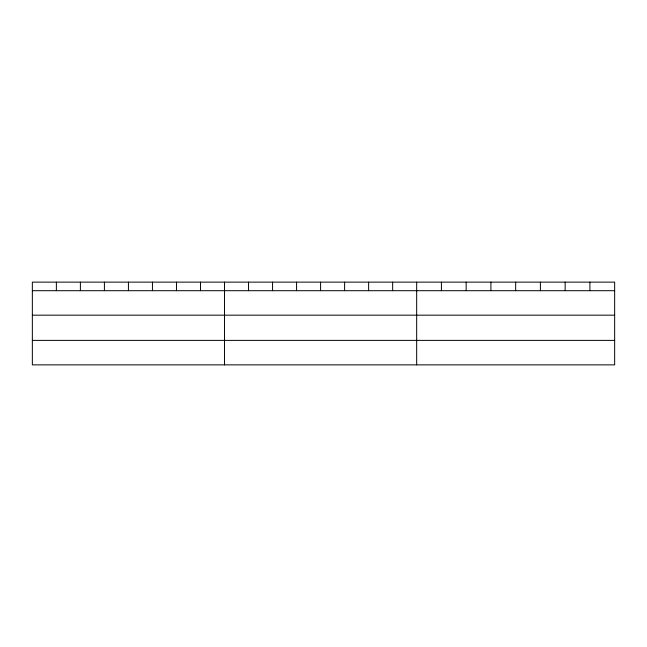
<?xml version="1.0" encoding="UTF-8"?>
<svg xmlns="http://www.w3.org/2000/svg" width="647" height="647" viewBox="0 0 647 647"><rect width="100%" height="100%" fill="white"/><g stroke="black" fill="none" stroke-linecap="round" stroke-linejoin="round"><path stroke-width="0.97" d="M614.65 315.17L614.65 282.132L32.35 282.132L32.35 364.868L614.65 364.868L614.65 315.17L32.35 315.17M32.35 290.697L614.65 290.697M32.35 340.387L614.65 340.387M589.902 282.132L589.902 290.697M565.154 282.132L565.154 290.697M540.407 282.132L540.407 290.697M515.659 282.132L515.659 290.697M490.911 282.132L490.911 290.697M466.163 282.132L466.163 290.697M441.416 282.132L441.416 290.697M416.668 282.132L416.668 364.868M392.648 282.132L392.648 290.697M368.628 282.132L368.628 290.697M344.608 282.132L344.608 290.697M320.588 282.132L320.588 290.697M296.569 282.132L296.569 290.697M272.549 282.132L272.549 290.697M248.529 282.132L248.529 290.697M224.509 282.132L224.509 364.868M200.489 282.132L200.489 290.697M176.469 282.132L176.469 290.697M152.449 282.132L152.449 290.697M128.429 282.132L128.429 290.697M104.41 282.132L104.41 290.697M80.39 282.132L80.39 290.697M56.37 282.132L56.37 290.697"/></g></svg>
